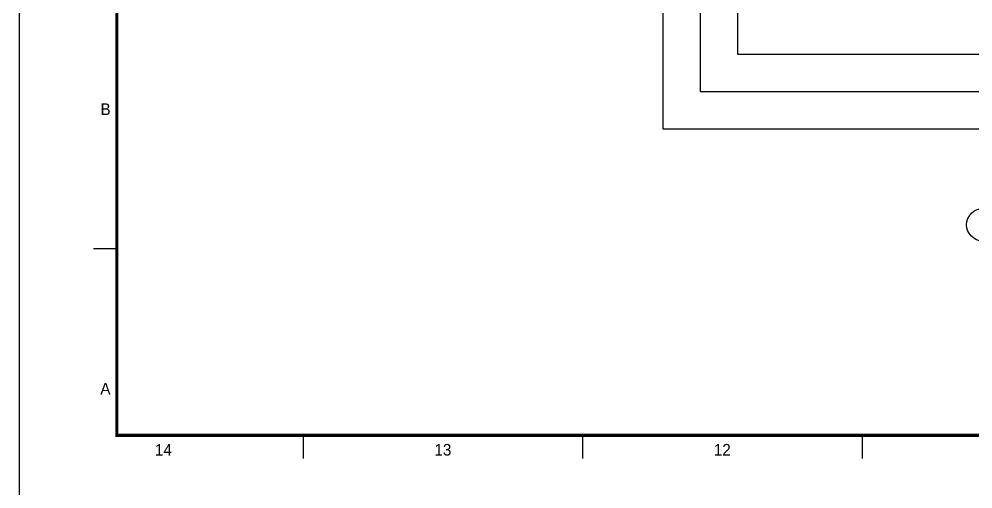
# Model space of a CAD drawing. Header units: millimetres. Extents: x -24416 to 92204, y -190080 to 23760.
# Drawn here: x 0 to 8192, y -71060 to -67026 of the extents above; entities that cross this region are included whole.
import ezdxf
from ezdxf.enums import TextEntityAlignment as Align

# ---------------------------------------------------------------- set-up
doc = ezdxf.new("R2010")
doc.units = ezdxf.units.MM
doc.header["$LTSCALE"] = 50
doc.linetypes.add('AUDIT_D_220706163347-0', pattern=[0])
doc.layers.get('defpoints').update_dxf_attribs({"color": 139})
for name, color, linetype in [('A-치수', 7, 'AUDIT_D_220706163347-0'), ('AA-BORD-FORM', 7, 'Continuous'), ('AA-BORD-TEXT', 3, 'Continuous'), ('DIM', 7, 'AUDIT_D_220706163347-0')]:
    doc.layers.add(name, color=color, linetype=linetype)
doc.styles.add('HAUD01', font='Dotum.ttf')

# ---------------------------------------------------------------- blocks, each defined once
blk = doc.blocks.new('중심')
at = {"layer": 'DIM'}
blk.add_line((-350, 0), (0, 0), dxfattribs=at)
blk.add_circle((-470, 0), 120, dxfattribs=at)
blk = doc.blocks.new('DIM-1108')
at = {"layer": 'A-치수', "xscale": 1.166666666666676, "yscale": 1.166666666666676, "zscale": 1.166666666666676, "rotation": 90}
blk.add_blockref('중심', (8278.2, -92004.1), dxfattribs=at)
blk = doc.blocks.new('XR-FORM 청주월명')
at = {"layer": 'AA-BORD-FORM', "color": 2}
for p, q in [((21, 57), (16, 57)), ((61, 17), (61, 12)), ((121, 17), (121, 12)), ((181, 17), (181, 12))]:
    blk.add_line(p, q, dxfattribs=at)
at = {"layer": 'AA-BORD-FORM', "color": 1}
blk.add_lwpolyline([(0, 0), (841, 0), (841, 594), (0, 594)], close=True, dxfattribs=at)
at = {"layer": 'AA-BORD-FORM', "color": 2, "const_width": 0.682}
blk.add_lwpolyline([(21, 17), (21, 577), (821, 577), (821, 17)], close=True, dxfattribs=at)
at = {"layer": 'AA-BORD-TEXT', "color": 7, "style": 'HAUD01'}
for s, p in [('B', (18.58, 87)), ('A', (18.54, 27)), ('14', (31, 13.9)), ('13', (91, 13.9)), ('12', (151, 13.9))]:
    blk.add_text(s, height=2.5, dxfattribs=at).set_placement(p, align=Align.MIDDLE_CENTER)

msp = doc.modelspace()

# ---------------------------------------------------------------- linework, layer by layer
at = {"layer": 'defpoints'}
for points in [[(5529.7, -51269.2), (5529.7, -67969), (25378.2, -67969), (25378.2, -51269.2)], [(5849.7, -51589.2), (5849.7, -67649), (25058.2, -67649), (25058.2, -51589.2)], [(6169.7, -51909.2), (6169.7, -67329), (24738.2, -67329), (24738.2, -51909.2)]]:
    msp.add_lwpolyline(points, close=True, dxfattribs=at)

# ---------------------------------------------------------------- block references
msp.add_blockref('DIM-1108', (0, 23760))
at = {"xscale": 40, "yscale": 40, "zscale": 40}
msp.add_blockref('XR-FORM 청주월명', (0, -71280), dxfattribs=at)

doc.saveas('drawing.dxf')
